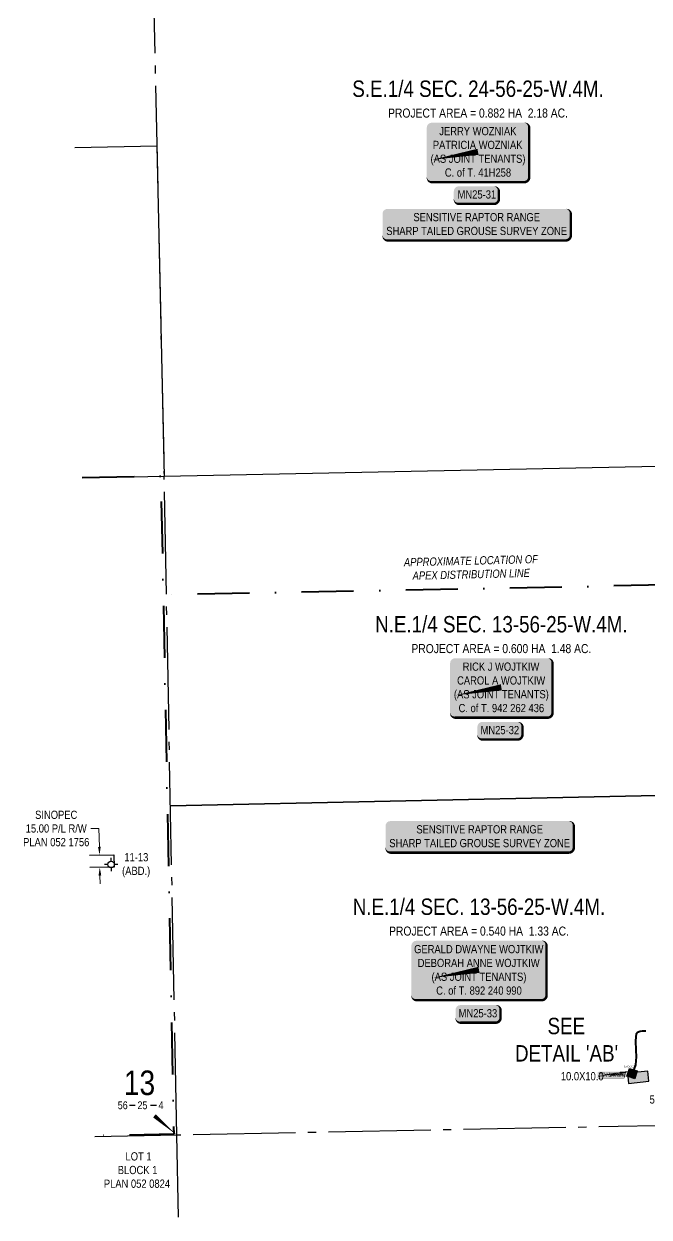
# Model space of a CAD drawing. Extents: x 88833 to 97610, y 5963373 to 5974710.
# Drawn here: x 93017 to 93780, y 5964163 to 5965618 of the extents above; entities that cross this region are included whole.
import ezdxf
from ezdxf.enums import TextEntityAlignment as Align

# ---------------------------------------------------------------- set-up
doc = ezdxf.new("R2010")
doc.units = 0
doc.header["$LTSCALE"] = 5
doc.header["$PDSIZE"] = 5
for name, pattern in [('COOP2', [10, 5, -1, 0, -1, 0, -1, 0, -1, 0, -1]), ('DASHDOT', [25.4, 12.7, -6.35, 0, -6.35]), ('foc-QUARTERLINE', [33, 25, -3, 2, -3])]:
    doc.linetypes.add(name, pattern=pattern)
doc.layers.get('Defpoints').update_dxf_attribs({"color": 9})
for name, color, linetype in [('10', 1, 'Continuous'), ('9', 3, 'Continuous'), ('AS-OWNER', 7, 'Continuous'), ('AS-RESIDENCE', 14, 'Continuous'), ('AS-SYMBOL', 7, 'Continuous'), ('AS-SYMBOL-1000', 7, 'Continuous'), ('AS-WILDLIFE-BLOCK', 131, 'Continuous'), ('C-SYMBOL', 7, 'Continuous'), ('DETAIL-T', 7, 'Continuous'), ('F-RW', 190, 'Continuous'), ('F-WS-S', 8, 'Continuous'), ('L-AREAREQUIRED', 7, 'Continuous'), ('L-QSEC', 8, 'foc-QUARTERLINE'), ('L-SEC', 7, 'Continuous'), ('L-SECLBL', 7, 'Continuous'), ('L-TITLEDB', 4, 'Continuous'), ('L-TITLEDB-T', 4, 'Continuous'), ('P-APEX RECON PAY ITEMS-1000', 240, 'Continuous'), ('P-APEX RECON-10m BUFFER', 51, 'COOP2'), ('P-APEX RECON-LINE LIST', 240, 'Continuous'), ('P-APEX RECON-URBAN', 30, 'COOP2'), ('P-APEX RECON-WORK AREA', 104, 'Continuous')]:
    doc.layers.add(name, color=color, linetype=linetype)
for name, color, linetype, lineweight in [('AS-RECON EXISTING', 151, 'DASHDOT', 40), ('AS-RECON EXISTING-T', 151, 'Continuous', 40), ('F-RW-T', 190, 'Continuous', 9), ('F-WS-T', 190, 'Continuous', 9), ('P-APEX RECON-TWS-T', 104, 'Continuous', 9), ('P-APEX RECON-TWS-T-1000', 104, 'Continuous', 9)]:
    doc.layers.add(name, color=color, linetype=linetype, lineweight=lineweight)
doc.layers.add('AS-STRUCTURE-H', color=7, linetype='Continuous', true_color=0xa8a8a8)
doc.layers.add('P-75m DRAINAGE AREA', color=7, linetype='Continuous', true_color=0xf1f8f1)
doc.styles.add('100L', font='ARIALN.TTF', dxfattribs={"height": 10})
doc.styles.add('175L', font='ARIALN.TTF', dxfattribs={"height": 2})
doc.styles.add('80', font='ARIALN.TTF', dxfattribs={"height": 10})
doc.styles.add('80CG', font='ARIALN.TTF', dxfattribs={"height": 10})
doc.styles.add('80L', font='ARIALN.TTF', dxfattribs={"height": 10})
doc.styles.add('SIMPLEX', font='ARIALN.TTF')
doc.dimstyles.new('Compass 5 000', dxfattribs={"dimscale": 5, "dimtxt": 9, "dimasz": 2, "dimexe": 0.2, "dimexo": 0.0625, "dimgap": 0.5, "dimtad": 0, "dimtih": 1, "dimtoh": 1, "dimzin": 0, "dimdsep": 46, "dimtxsty": '80CG', "dimcen": 0.1, "dimse1": 1, "dimse2": 1, "dimclrd": 256, "dimclrt": 256, "dimaunit": 1, "dimadec": 4, "dimazin": 0, "dimtfac": 0.06, "dimtofl": 0, "dimtmove": 0, "dimatfit": 1, "dimfxl": 0.2, "dimtolj": 1, "dimtzin": 0, "dimlwd": -1, "dimarcsym": 0})

# ---------------------------------------------------------------- blocks, each defined once
blk = doc.blocks.new('L-SECLBL')
at = {"layer": '9', "color": 7}
for p, q in [((-5.1, -27.8), (-12.3, -27.8)), ((20.7, -27.8), (13.5, -27.8))]:
    blk.add_line(p, q, dxfattribs=at)
at = {"layer": '10', "color": 2, "style": 'SIMPLEX'}
blk.add_attdef('SEC', text='', height=30, dxfattribs=at).set_placement((0, 0), align=Align.MIDDLE)
at = {"layer": '10', "color": 5, "style": '80L'}
blk.add_attdef('TWP', text='', height=9.5, dxfattribs=at).set_placement((-14.4, -27.4), align=Align.MIDDLE_RIGHT)
blk.add_attdef('RGE', text='', height=9.5, dxfattribs=at).set_placement((3.6, -27.4), align=Align.MIDDLE_CENTER)
blk.add_attdef('MER', text='', height=9.5, dxfattribs=at).set_placement((23.2, -27.4), align=Align.MIDDLE_LEFT)
blk = doc.blocks.new('*D425')
at = {"layer": 'Defpoints', "color": 0, "transparency": 16777216}
for p in [(93109.3, 5964604.5), (93112.6, 5964604.5), (93112.9, 5964589.5)]:
    blk.add_point(p, dxfattribs=at)
at = {"layer": 'F-RW-T', "transparency": 16777216}
for p, q in [((93108.6, 5964636.8), (93098.6, 5964636.8)), ((93109.1, 5964614.5), (93108.6, 5964636.8)), ((93109.7, 5964579.5), (93109.9, 5964569.5))]:
    blk.add_line(p, q, dxfattribs=at)
for points in [[(93110.7, 5964614.5), (93107.4, 5964614.4), (93109.3, 5964604.5)], [(93111.4, 5964579.5), (93108.1, 5964579.4), (93109.5, 5964589.5)]]:
    blk.add_solid(points, dxfattribs=at)
at = {"layer": 'F-RW-T', "transparency": 16777216, "insert": (93056.4, 5964636.8), "char_height": 10, "attachment_point": 5, "style": '80CG'}
blk.add_mtext('\\A1;SINOPEC\\P15.00 P/L R/W\\PPLAN 052 1756', dxfattribs=at)
blk = doc.blocks.new('GABD')
for p, q in [((-0.81, 0), (-1.62, 0)), ((0, 0.81), (0, 1.62)), ((1.62, 0), (0.81, 0)), ((0, -0.81), (0, -1.62))]:
    blk.add_line(p, q)
blk.add_circle((0, 0), 0.8)
blk = doc.blocks.new('*U452')
at = {"true_color": 0xffffa8}
h = blk.add_hatch(color=51, dxfattribs=at)
edge = h.paths.add_edge_path()
edge.add_line((-21.5, -11.5), (21.5, -11.5))
edge.add_arc((21.5, -5.5), 6, 270, 360)
edge.add_line((27.5, -5.5), (27.5, 4))
edge.add_arc((21.5, 4), 6, 0, 90)
edge.add_line((21.5, 10), (-21.5, 10))
edge.add_arc((-21.5, 4), 6, 90, 180)
edge.add_line((-27.5, 4), (-27.5, -5.5))
edge.add_arc((-21.5, -5.5), 6, 180, 270)
at = {"color": 240, "flags": 128}
for points in [[(-24.7, -8.4, 0, 10, 0), (0, 0, 5, 5, 0)], [(21, -6.9, 0, 10, 0), (0, 0, 5, 5, 0)]]:
    blk.add_lwpolyline(points, format="xyseb", dxfattribs=at)
blk.add_lwpolyline([(-21.5, -11.5, 3, 3, 0), (21.5, -11.5, 3, 3, 0.414214), (27.5, -5.5, 3, 3, 0), (27.5, 4, 3, 0, 0.414214), (21.5, 10, 0, 0, 0), (-21.5, 10, 0, 0, 0.414214), (-27.5, 4, 0, 0, 0), (-27.5, -5.5, 0, 3, 0.414214)], format="xyseb", close=True, dxfattribs=at)
at = {"color": 4, "style": '80'}
blk.add_attdef('OTHER_001', (-14.7, -5), '', height=10, dxfattribs=at)
blk = doc.blocks.new('*U472')
h = blk.add_hatch(color=59)
edge = h.paths.add_edge_path()
edge.add_line((-56.5, -37), (56.5, -37))
edge.add_arc((56.5, -31), 6, 270, 360)
edge.add_line((62.5, -31), (62.5, 29.5))
edge.add_arc((56.5, 29.5), 6, 0, 90)
edge.add_line((56.5, 35.5), (-56.5, 35.5))
edge.add_arc((-56.5, 29.5), 6, 90, 180)
edge.add_line((-62.5, 29.5), (-62.5, -31))
edge.add_arc((-56.5, -31), 6, 180, 270)
at = {"color": 1, "flags": 128}
blk.add_lwpolyline([(-56.5, -37, 3, 3, 0), (56.5, -37, 3, 3, 0.414214), (62.5, -31, 3, 3, 0), (62.5, 29.5, 3, 0, 0.414214), (56.5, 35.5, 0, 0, 0), (-56.5, 35.5, 0, 0, 0.414214), (-62.5, 29.5, 0, 0, 0), (-62.5, -31, 0, 3, 0.414214)], format="xyseb", close=True, dxfattribs=at)
blk.add_lwpolyline([(-56, -9.7, 0, 7.5, 0), (0, 0, 0, 0, 0)], format="xyseb", dxfattribs=at)
at = {"color": 1, "style": '80'}
blk.add_attdef('ENTER_TEXT_001', (-36, -5), '', height=10, dxfattribs=at)
blk = doc.blocks.new('*U475')
h = blk.add_hatch(color=59)
edge = h.paths.add_edge_path()
edge.add_line((-76.5, -37), (76.5, -37))
edge.add_arc((76.5, -31), 6, 270, 360)
edge.add_line((82.5, -31), (82.5, 29.5))
edge.add_arc((76.5, 29.5), 6, 0, 90)
edge.add_line((76.5, 35.5), (-76.5, 35.5))
edge.add_arc((-76.5, 29.5), 6, 90, 180)
edge.add_line((-82.5, 29.5), (-82.5, -31))
edge.add_arc((-76.5, -31), 6, 180, 270)
at = {"color": 1, "flags": 128}
blk.add_lwpolyline([(-76.5, -37, 3, 3, 0), (76.5, -37, 3, 3, 0.414214), (82.5, -31, 3, 3, 0), (82.5, 29.5, 3, 0, 0.414214), (76.5, 35.5, 0, 0, 0), (-76.5, 35.5, 0, 0, 0.414214), (-82.5, 29.5, 0, 0, 0), (-82.5, -31, 0, 3, 0.414214)], format="xyseb", close=True, dxfattribs=at)
blk.add_lwpolyline([(-56, -9.7, 0, 7.5, 0), (0, 0, 0, 0, 0)], format="xyseb", dxfattribs=at)
at = {"color": 1, "style": '80'}
blk.add_attdef('ENTER_TEXT_001', (-36, -5), '', height=10, dxfattribs=at)
blk = doc.blocks.new('*U851')
h = blk.add_hatch(color=255)
edge = h.paths.add_edge_path()
edge.add_line((-109, -20), (109, -20))
edge.add_arc((109, -14), 6, 270, 360)
edge.add_line((115, -14), (115, 12.5))
edge.add_arc((109, 12.5), 6, 0, 90)
edge.add_line((109, 18.5), (-109, 18.5))
edge.add_arc((-109, 12.5), 6, 90, 180)
edge.add_line((-115, 12.5), (-115, -14))
edge.add_arc((-109, -14), 6, 180, 270)
at = {"color": 131, "flags": 128}
blk.add_lwpolyline([(-109, -20, 3, 3, 0), (109, -20, 3, 3, 0.414214), (115, -14, 3, 3, 0), (115, 12.5, 3, 0, 0.414214), (109, 18.5, 0, 0, 0), (-109, 18.5, 0, 0, 0.414214), (-115, 12.5, 0, 0, 0), (-115, -14, 0, 3, 0.414214)], format="xyseb", close=True, dxfattribs=at)
at = {"color": 131, "style": '80'}
blk.add_attdef('ENTER_TEXT_001', (-36, -5), '', height=10, dxfattribs=at)
blk = doc.blocks.new('*U857')
at = {"true_color": 0xffffa8}
h = blk.add_hatch(color=51, dxfattribs=at)
edge = h.paths.add_edge_path()
edge.add_line((-76.5, -20), (76.5, -20))
edge.add_arc((76.5, -14), 6, 270, 360)
edge.add_line((82.5, -14), (82.5, 12.5))
edge.add_arc((76.5, 12.5), 6, 0, 90)
edge.add_line((76.5, 18.5), (-76.5, 18.5))
edge.add_arc((-76.5, 12.5), 6, 90, 180)
edge.add_line((-82.5, 12.5), (-82.5, -14))
edge.add_arc((-76.5, -14), 6, 180, 270)
at = {"color": 240, "flags": 128}
blk.add_lwpolyline([(-76.5, -20, 3, 3, 0), (76.5, -20, 3, 3, 0.414214), (82.5, -14, 3, 3, 0), (82.5, 12.5, 3, 0, 0.414214), (76.5, 18.5, 0, 0, 0), (-76.5, 18.5, 0, 0, 0.414214), (-82.5, 12.5, 0, 0, 0), (-82.5, -14, 0, 3, 0.414214)], format="xyseb", close=True, dxfattribs=at)
for points in [[(-1, -11.4, 0, 10, 0), (0, 0, 5, 5, 0)], [(125.1, 0, 0, 10, 0), (0, 0, 5, 5, 0)]]:
    blk.add_lwpolyline(points, format="xyseb", dxfattribs=at)
at = {"color": 4, "style": '80'}
blk.add_attdef('OTHER_001', (-14.7, -5), '', height=10, dxfattribs=at)
blk = doc.blocks.new('RISER')
h = blk.add_hatch(color=255)
h.dxf.hatch_style = 1
edge = h.paths.add_edge_path()
edge.add_arc((0, 0), 0.7, 0, 360)
blk.add_hatch(color=13).paths.add_polyline_path([(0.58, -0.15), (-0.58, -0.15, 0.774597)])
at = {"color": 13}
blk.add_line((-0.58, -0.15), (0.58, -0.15), dxfattribs=at)
blk.add_circle((0, 0), 0.6, dxfattribs=at)
blk = doc.blocks.new('*D878')
at = {"layer": 'Defpoints', "color": 0, "transparency": 16777216}
for p in [(93828.5, 5964284.1), (93828.6, 5964279.1), (93845.3, 5964284.5)]:
    blk.add_point(p, dxfattribs=at)
at = {"layer": 'P-APEX RECON-TWS-T', "transparency": 16777216}
for p, q in [((93844.8, 5964306.2), (93834.8, 5964306.2)), ((93845.1, 5964294.5), (93844.8, 5964306.2)), ((93845.6, 5964269.5), (93845.9, 5964259.5))]:
    blk.add_line(p, q, dxfattribs=at)
for points in [[(93846.8, 5964294.5), (93843.4, 5964294.4), (93845.3, 5964284.5)], [(93847.3, 5964269.5), (93844, 5964269.4), (93845.4, 5964279.5)]]:
    blk.add_solid(points, dxfattribs=at)
at = {"layer": 'P-APEX RECON-TWS-T', "transparency": 16777216, "insert": (93806.7, 5964306.2), "char_height": 10, "attachment_point": 5, "style": '80CG'}
blk.add_mtext('\\A1;5.0X235.8', dxfattribs=at)

msp = doc.modelspace()

# ---------------------------------------------------------------- hatches: boundary and pattern name
at = {"layer": 'AS-STRUCTURE-H'}
h = msp.add_hatch(color=256, dxfattribs=at)
h.dxf.hatch_style = 1
h.paths.add_polyline_path([(93753.573, 5964338.145), (93754.876, 5964325.765), (93779.707, 5964328.377), (93778.404, 5964340.757)])
at = {"layer": 'P-APEX RECON-10m BUFFER', "transparency": 33554687}
h = msp.add_hatch(color=256, dxfattribs=at)
h.dxf.hatch_style = 1
h.paths.add_polyline_path([(93753.08, 5964334.507), (93756.089, 5964344.035), (93765.617, 5964341.026), (93762.608, 5964331.498)])

# ---------------------------------------------------------------- linework, layer by layer
at = {"layer": 'AS-RECON EXISTING', "flags": 128}
for points in [[(93088.061, 5965064.882), (93184.059, 5965066.766), (93186.962, 5964926.342), (93199.772, 5964263.82), (93103.698, 5964261.962)], [(93759.543, 5964336.238), (93760.127, 5964337.984), (93760.5, 5964339.035), (93760.892, 5964340.137), (93762.06, 5964343.981), (93763.718, 5964348.314), (93764.606, 5964358.195), (93764.366, 5964366.41), (93764.026, 5964377.795), (93764.851, 5964386.916), (93765.819, 5964388.2), (93769.168, 5964389.548), (93771.417, 5964390.129), (93787.779, 5964389.312), (93811.595, 5964390.435), (93825.865, 5964391.133), (93845.658, 5964390.426), (93862.093, 5964389.525), (93864.794, 5964389.377), (93868.633, 5964389.499), (93872.729, 5964389.471), (93878.029, 5964389.3), (93879.326, 5964389.166), (93881.932, 5964388.978), (93883.809, 5964388.778), (93889.179, 5964388.789), (93895.741, 5964388.45), (93901.458, 5964387.938), (93919.695, 5964387.141), (93925.702, 5964386.756), (93933.857, 5964386.677), (93942.869, 5964386.98), (93943.878, 5964387.456), (93944.837, 5964387.909), (93944.333, 5964390.806), (93943.88, 5964402.466), (93942.814, 5964421.352), (93941.327, 5964446.457), (93939.52, 5964481.495), (93938.344, 5964511.136), (93937.333, 5964542.389), (93936.478, 5964565.645), (93936.157, 5964590.477), (93935.57, 5964616.109), (93935.15, 5964634.213), (93934.32, 5964668.957), (93933.286, 5964698.665), (93932.907, 5964722.214), (93932.193, 5964747.229), (93931.885, 5964769.937), (93931.705, 5964786.643), (93931.162, 5964798.092), (93931.289, 5964804.755), (93931.229, 5964813.529), (93930.874, 5964826.511), (93930.814, 5964839.884), (93930.198, 5964850.313), (93930.168, 5964855.839), (93929.842, 5964864.003), (93929.629, 5964879.205), (93929.558, 5964881.222), (93929.635, 5964887.273), (93929.326, 5964898.391), (93929.421, 5964908.007), (93929.218, 5964918.716), (93928.786, 5964933.865), (93928.659, 5964936.726), (93928.551, 5964937.564), (93928.575, 5964950.435), (93927.806, 5964979.552), (93927.086, 5965007.838), (93926.28, 5965033.243), (93925.627, 5965060.548), (93926.556, 5965068.941), (93930.149, 5965068.856), (93934.056, 5965068.854)], [(93927.656, 5964936.543), (93924.325, 5964935.998), (93918.051, 5964936.095), (93913.249, 5964936.55), (93899.942, 5964936.079), (93885.773, 5964935.574), (93847.14, 5964934.809), (93187.05, 5964921.891)]]:
    msp.add_lwpolyline(points, dxfattribs=at)
at = {"layer": 'F-RW', "flags": 128}
msp.add_lwpolyline([(93097.033, 5964604.225), (93126.822, 5964604.796), (93127.11, 5964589.811), (93097.325, 5964589.241)], dxfattribs=at)
at = {"layer": 'L-QSEC', "flags": 128}
for points in [[(93170.274, 5965872.743), (93188.047, 5965066.619)], [(93203.703, 5964262.677), (93188.047, 5965066.619)], [(94008.471, 5964278.336), (93203.703, 5964262.677)]]:
    msp.add_lwpolyline(points, dxfattribs=at)
at = {"layer": 'L-SEC', "flags": 128}
for points in [[(93992.211, 5965082.625), (93188.076, 5965066.1)], [(93188.076, 5965066.1), (93088.094, 5965064.159)]]:
    msp.add_lwpolyline(points, dxfattribs=at)
at = {"layer": 'L-SECLBL', "flags": 128}
msp.add_lwpolyline([(93203.703, 5964262.677, 0, 5, 0), (93176.281, 5964286.267, 0, 0, 0)], format="xyseb", dxfattribs=at)
at = {"layer": 'L-TITLEDB', "flags": 128}
for points in [[(93079.18, 5965467.706), (93179.159, 5965469.686)], [(93179.159, 5965469.686), (93188.076, 5965066.1)], [(94000.321, 5964681.353), (93195.951, 5964664.609)], [(93205.622, 5964162.695), (93203.703, 5964262.677), (93103.722, 5964260.747)]]:
    msp.add_lwpolyline(points, dxfattribs=at)
at = {"layer": 'P-75m DRAINAGE AREA', "linetype": 'Continuous', "flags": 128}
msp.add_lwpolyline([(93195.951, 5964664.609), (94000.321, 5964681.353)], dxfattribs=at)
at = {"layer": 'P-APEX RECON-URBAN'}
msp.add_lwpolyline([(93759.543, 5964336.238), (93759.526, 5964337.721), (93760.5, 5964339.035)], dxfattribs=at)
at = {"layer": 'P-APEX RECON-WORK AREA'}
msp.add_lwpolyline([(93753.08, 5964334.507), (93756.089, 5964344.035), (93765.617, 5964341.026), (93762.608, 5964331.498)], close=True, dxfattribs=at)

# ---------------------------------------------------------------- block references
at = {"layer": 'AS-OWNER', "color": 5}
ref = msp.add_blockref('*U472', (93571.204, 5965462.341), dxfattribs=at)
ref.add_attrib('ENTER_TEXT_001', 'JERRY WOZNIAK', (93523.963, 5965482.603), dxfattribs={"layer": '0', "color": 1, "height": 10, "style": '80'})
ref.add_attrib('ENTER_TEXT_002', 'PATRICIA WOZNIAK', (93516.037, 5965465.759), dxfattribs={"layer": '0', "color": 1, "height": 10, "style": '80'})
ref.add_attrib('ENTER_TEXT_003', '(AS JOINT TENANTS)', (93513.295, 5965448.915), dxfattribs={"layer": '0', "color": 1, "height": 10, "style": '80'})
ref.add_attrib('ENTER_TEXT_004', 'C. of T. 41H258', (93530.754, 5965432.071), dxfattribs={"layer": '0', "color": 1, "height": 10, "style": '80'})
ref = msp.add_blockref('*U472', (93599.701, 5964809.023), dxfattribs=at)
ref.add_attrib('ENTER_TEXT_001', 'RICK J WOJTKIW', (93552.535, 5964829.286), dxfattribs={"layer": '0', "color": 1, "height": 10, "style": '80'})
ref.add_attrib('ENTER_TEXT_002', 'CAROL A WOJTKIW', (93545.697, 5964812.442), dxfattribs={"layer": '0', "color": 1, "height": 10, "style": '80'})
ref.add_attrib('ENTER_TEXT_003', '(AS JOINT TENANTS)', (93541.791, 5964795.597), dxfattribs={"layer": '0', "color": 1, "height": 10, "style": '80'})
ref.add_attrib('ENTER_TEXT_004', 'C. of T. 942 262 436', (93547.47, 5964778.753), dxfattribs={"layer": '0', "color": 1, "height": 10, "style": '80'})
ref = msp.add_blockref('*U475', (93572.409, 5964464.385), dxfattribs=at)
ref.add_attrib('ENTER_TEXT_001', 'GERALD DWAYNE WOJTKIW', (93493.227, 5964484.647), dxfattribs={"layer": '0', "color": 1, "height": 10, "style": '80'})
ref.add_attrib('ENTER_TEXT_002', 'DEBORAH ANNE WOJTKIW', (93497.573, 5964467.803), dxfattribs={"layer": '0', "color": 1, "height": 10, "style": '80'})
ref.add_attrib('ENTER_TEXT_003', '(AS JOINT TENANTS)', (93514.5, 5964450.959), dxfattribs={"layer": '0', "color": 1, "height": 10, "style": '80'})
ref.add_attrib('ENTER_TEXT_004', 'C. of T. 892 240 990', (93520.189, 5964434.115), dxfattribs={"layer": '0', "color": 1, "height": 10, "style": '80'})
at = {"layer": 'AS-SYMBOL-1000', "xscale": 0.9992045070000001, "yscale": 0.9992045070000001, "zscale": 0.9992045070000001}
msp.add_blockref('RISER', (93759.543, 5964336.24), dxfattribs=at)
at = {"layer": 'AS-WILDLIFE-BLOCK'}
ref = msp.add_blockref('*U851', (93569.555, 5965374.234), dxfattribs=dict(at, xscale=0.9992045070000001, yscale=0.9992045070000001, zscale=0.9992045070000001))
ref.add_attrib('ENTER_TEXT_001', 'SENSITIVE RAPTOR RANGE', (93492.332, 5965377.65), dxfattribs={"layer": '0', "color": 131, "height": 9.99205, "style": '80'})
ref.add_attrib('ENTER_TEXT_002', 'SHARP TAILED GROUSE SURVEY ZONE', (93459.261, 5965360.82), dxfattribs={"layer": '0', "color": 131, "height": 9.99205, "style": '80'})
ref = msp.add_blockref('*U851', (93573.217, 5964627.385), dxfattribs=dict(at, xscale=0.9992045070000001, yscale=0.9992045070000001, zscale=0.9992045070000001))
ref.add_attrib('ENTER_TEXT_001', 'SENSITIVE RAPTOR RANGE', (93495.994, 5964630.801), dxfattribs={"layer": '0', "color": 131, "height": 9.99205, "style": '80'})
ref.add_attrib('ENTER_TEXT_002', 'SHARP TAILED GROUSE SURVEY ZONE', (93462.923, 5964613.97), dxfattribs={"layer": '0', "color": 131, "height": 9.99205, "style": '80'})
at = {"layer": 'F-WS-S', "xscale": 5, "yscale": 5, "zscale": 5}
msp.add_blockref('GABD', (93123.34, 5964592.869), dxfattribs=at)
at = {"layer": 'L-SECLBL'}
msp.add_blockref('L-SECLBL', (93158.039, 5964326.567), dxfattribs=at).add_auto_attribs({'SEC': '13', 'TWP': '56', 'RGE': '25', 'MER': '4'})
at = {"layer": 'P-APEX RECON-LINE LIST'}
ref = msp.add_blockref('*U452', (93569.197, 5965410.273), dxfattribs=at)
ref.add_attrib('OTHER_001', 'MN25-31', (93546.278, 5965405.338), dxfattribs={"layer": '0', "color": 4, "height": 10, "style": '80'})
ref = msp.add_blockref('*U452', (93597.985, 5964756.828), dxfattribs=at)
ref.add_attrib('OTHER_001', 'MN25-32', (93574.309, 5964751.893), dxfattribs={"layer": '0', "color": 4, "height": 10, "style": '80'})
ref = msp.add_blockref('*U452', (93571.254, 5964411.385), dxfattribs=at)
ref.add_attrib('OTHER_001', 'MN25-33', (93547.547, 5964406.45), dxfattribs={"layer": '0', "color": 4, "height": 10, "style": '80'})

# ---------------------------------------------------------------- texts
at = {"layer": 'AS-RECON EXISTING-T', "insert": (93480.573, 5964966.606), "char_height": 10, "attachment_point": 1, "rotation": 1.394887, "style": '100L'}
msp.add_mtext_dynamic_manual_height_columns('\\pi0.05;{\\fArial Narrow|b0|i1|c0|p34;APPROXIMATE LOCATION OF\\P\\pi10.265;APEX DISTRIBUTION LINE}', width=164.25416, gutter_width=50, heights=[0], dxfattribs=at)
at = {"layer": 'C-SYMBOL', "color": 3, "style": '175L'}
for s, p in [('S.E.1/4 SEC. 24-56-25-W.4M.', (93571.204, 5965523.331)), ('N.E.1/4 SEC. 13-56-25-W.4M.', (93599.701, 5964870.013)), ('N.E.1/4 SEC. 13-56-25-W.4M.', (93572.409, 5964525.375))]:
    msp.add_text(s, height=20, dxfattribs=at).set_placement(p, align=Align.BOTTOM_CENTER)
at = {"layer": 'DETAIL-T', "color": 3, "insert": (93600.608, 5964405.881), "char_height": 20, "attachment_point": 1, "style": '175L'}
msp.add_mtext_dynamic_manual_height_columns("\\pi55.483;SEE \\P\\pi15.736;DETAIL 'AB'", width=154.54091, gutter_width=55, heights=[0], dxfattribs=at)
at = {"layer": 'F-WS-T', "insert": (93134.71, 5964606.822), "char_height": 10, "attachment_point": 1, "style": '100L'}
msp.add_mtext_dynamic_manual_height_columns('\\pi4.8077;11-13\\P\\pi2.0826;(ABD.)', width=37.13933, gutter_width=55, heights=[0], dxfattribs=at)
at = {"layer": 'L-AREAREQUIRED', "color": 5, "style": '100L'}
for s, p in [('PROJECT AREA = 0.882 HA  2.18 AC.', (93571.204, 5965500.831)), ('PROJECT AREA = 0.600 HA  1.48 AC.', (93599.701, 5964847.513)), ('PROJECT AREA = 0.540 HA  1.33 AC.', (93572.409, 5964502.875))]:
    msp.add_text(s, height=11, dxfattribs=at).set_placement(p, align=Align.BOTTOM_CENTER)
at = {"layer": 'L-TITLEDB-T', "insert": (93105.839, 5964241.836), "char_height": 9.99205, "attachment_point": 1, "style": '100L'}
msp.add_mtext_dynamic_manual_height_columns('\\pi31.937; LOT 1\\P\\pi25.683;BLOCK 1\\P\\pi8.6879;PLAN 052 0824', width=96.75316, gutter_width=55, heights=[0], dxfattribs=at)
at = {"layer": 'P-APEX RECON-TWS-T', "insert": (93672.282, 5964339.615), "char_height": 10, "attachment_point": 1, "style": '175L', "bg_fill": 3, "box_fill_scale": 1.1, "bg_fill_color": 256, "bg_fill_transparency": 0}
msp.add_mtext_dynamic_manual_height_columns('10.0X10.0', width=49.86126, gutter_width=100, heights=[0], dxfattribs=at)

# ---------------------------------------------------------------- dimensions: what is measured, and where the dimension line sits
at = {"layer": 'F-RW-T'}
dim = msp.add_linear_dim(base=(93109.254, 5964604.459), p1=(93112.864, 5964589.538), p2=(93112.577, 5964604.523), angle=91.097505, text='SINOPEC\\P15.00 P/L R/W\\PPLAN 052 1756', dimstyle='Compass 5 000', dxfattribs=at)
dim.commit()
dim.dimension.update_dxf_attribs({"geometry": '*D425', "text_midpoint": (93056.403, 5964636.823), "dimtype": 161})
at = {"layer": 'P-APEX RECON-TWS-T'}
dim = msp.add_linear_dim(base=(93845.308, 5964284.467), p1=(93828.578, 5964279.098), p2=(93828.467, 5964284.093), angle=91.271676, text='5.0X235.8', dimstyle='Compass 5 000', dxfattribs=at)
dim.commit()
dim.dimension.update_dxf_attribs({"geometry": '*D878', "text_midpoint": (93806.695, 5964306.185), "dimtype": 161})

# ---------------------------------------------------------------- next in the draw order: leaders
at = {"layer": 'P-APEX RECON-TWS-T', "path_type": 1}
msp.add_leader([(93754.597, 5964340.079), (93724.736, 5964335.625)], dimstyle='Compass 5 000', override={"dimgap": 0.5, "dimtad": 0}, dxfattribs=at)

# ---------------------------------------------------------------- next in the draw order: texts
at = {"layer": 'P-APEX RECON-TWS-T-1000', "insert": (93749.578, 5964347.551), "char_height": 2, "attachment_point": 1, "style": '175L', "bg_fill": 3, "box_fill_scale": 1.1, "bg_fill_color": 256, "bg_fill_transparency": 0}
msp.add_mtext_dynamic_manual_height_columns('10.0X10.0', width=10.36249, gutter_width=100, heights=[0], dxfattribs=at)

# ---------------------------------------------------------------- next in the draw order: linework, layer by layer
at = {"layer": 'AS-RESIDENCE'}
msp.add_lwpolyline([(93753.573, 5964338.145), (93754.876, 5964325.765), (93779.707, 5964328.377), (93778.404, 5964340.757)], close=True, dxfattribs=at)

# ---------------------------------------------------------------- next in the draw order: block references
at = {"layer": 'AS-SYMBOL', "xscale": 4.996022535000007, "yscale": 4.996022535000007, "zscale": 4.996022535000007}
msp.add_blockref('RISER', (93759.543, 5964336.24), dxfattribs=at)
at = {"layer": 'P-APEX RECON PAY ITEMS-1000'}
ref = msp.add_blockref('*U857', (93733.61, 5964336.267), dxfattribs=dict(at, xscale=0.2, yscale=0.2, zscale=0.2))
ref.add_attrib('OTHER_001', 'REPLACE ANODE RISER', (93719.981, 5964336.951), dxfattribs={"layer": '0', "color": 4, "height": 2, "style": '80'})
ref.add_attrib('OTHER_002', 'WITH 26.7MM PE GAS RISER', (93717.823, 5964333.582), dxfattribs={"layer": '0', "color": 4, "height": 2, "style": '80'})

doc.saveas('drawing.dxf')
